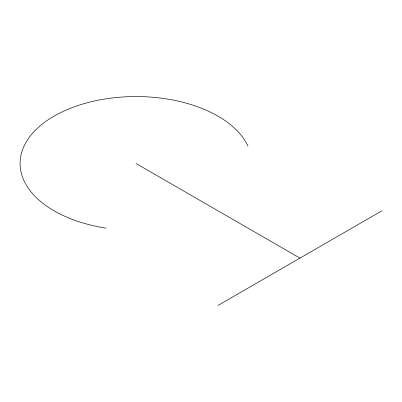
<?xml version="1.0" encoding="UTF-8"?>
<svg xmlns="http://www.w3.org/2000/svg" width="402" height="402" viewBox="0 0 402 402"><rect width="100%" height="100%" fill="white"/><g stroke="black" fill="none" stroke-linecap="round" stroke-linejoin="round"><path stroke-width="0.6" d="M217.974 305.44L381.9 210.799M136.012 163.478L299.937 258.119M106.007 228.12A115.912 66.923 0 0 1 54.044 116.158A115.912 66.923 0 0 1 247.974 146.157"/></g></svg>
